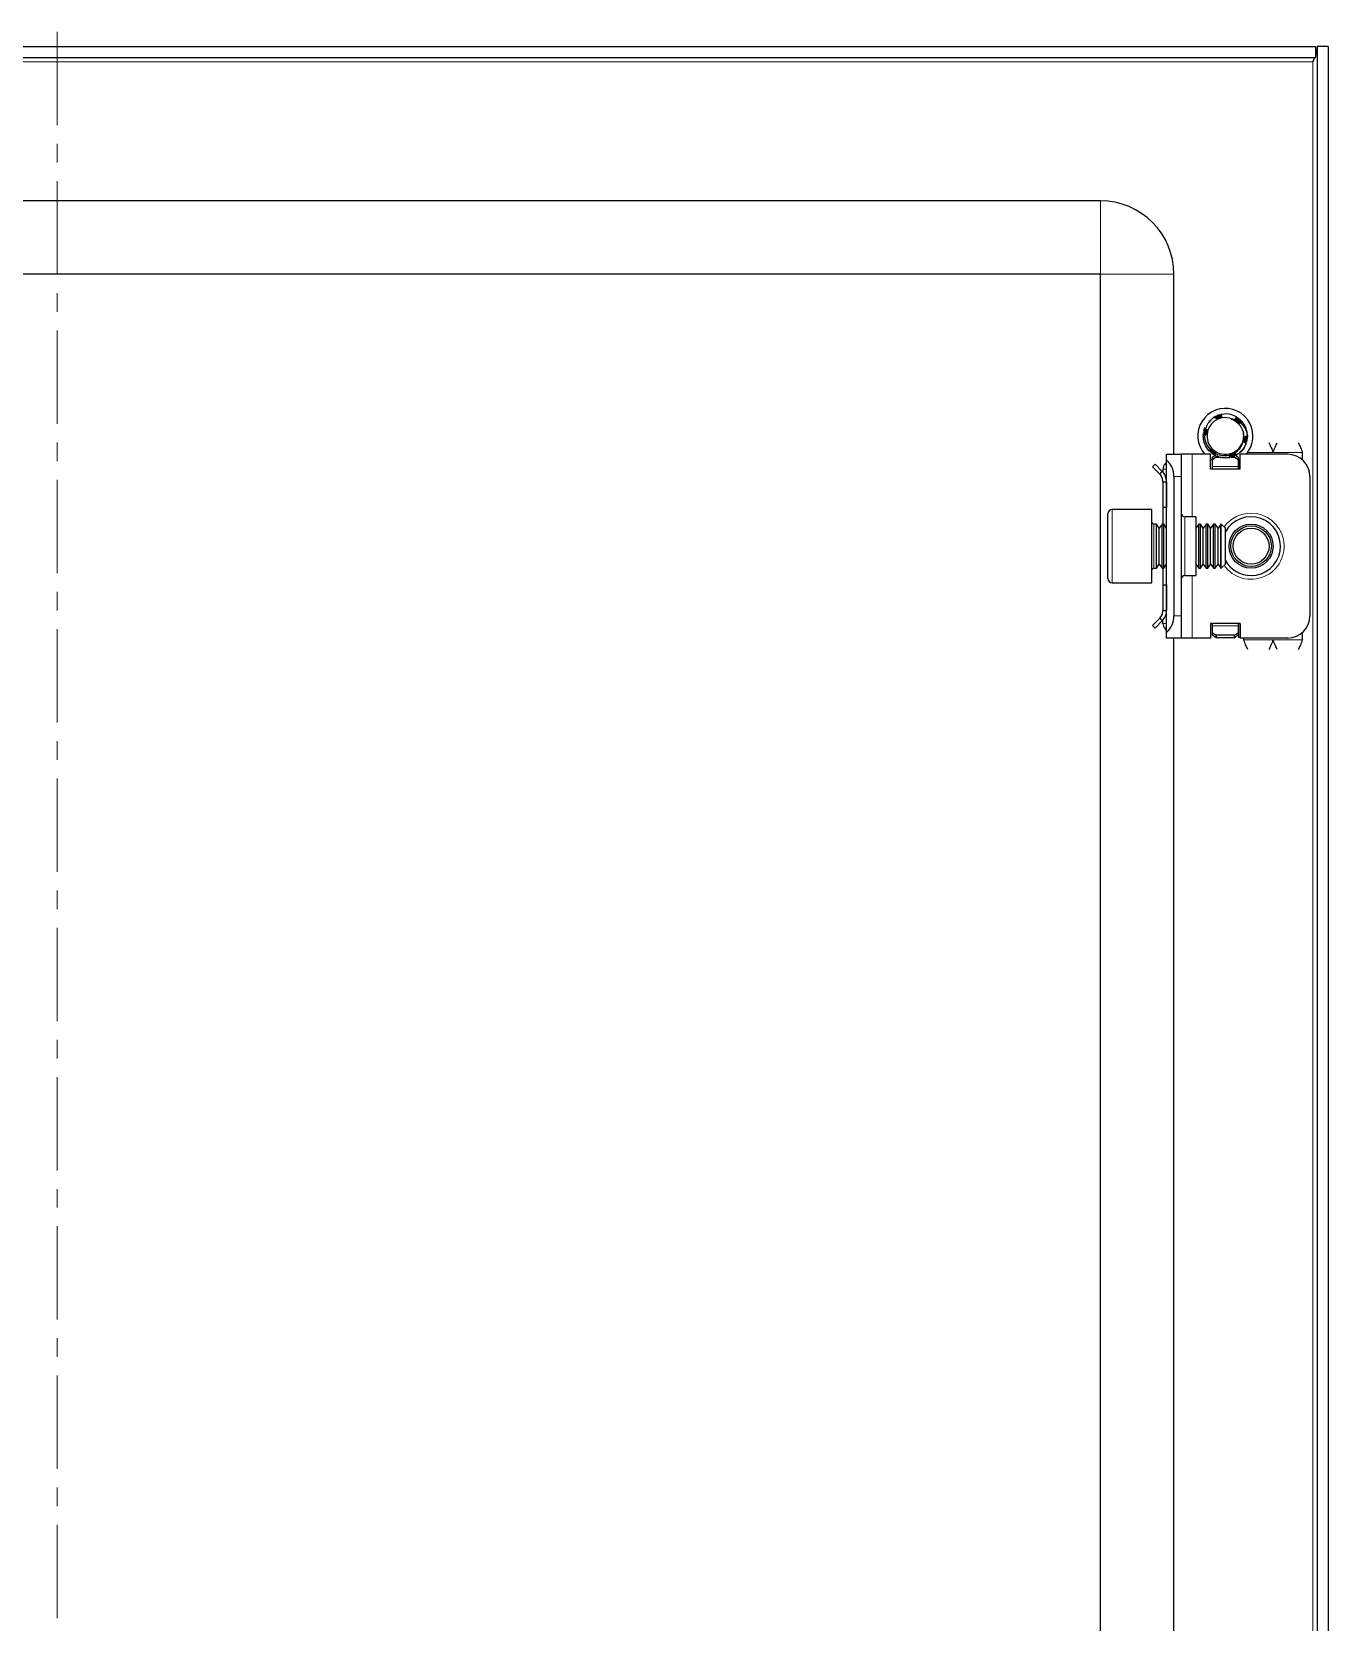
# Model space of a CAD drawing. Header units: millimetres. Extents: x 152 to 1315, y -851 to 1304.
# Drawn here: x 1138 to 1314.4, y 992.2 to 1208.7 of the extents above; entities that cross this region are included whole.
import ezdxf

# ---------------------------------------------------------------- set-up
doc = ezdxf.new("R2010")
doc.units = ezdxf.units.MM
doc.linetypes.add('CENTERX2', pattern=[20.32, 12.7, -2.54, 2.54, -2.54])
doc.layers.add('FORMAT', color=7, linetype='Continuous')

msp = doc.modelspace()

# ---------------------------------------------------------------- linework, layer by layer
at = {"color": 7, "linetype": 'Continuous', "lineweight": 25}
for p, q in [((970.14, 1206.67), (1312.74, 1206.67)), ((1312.74, 1205.17), (1312.74, 1206.67)), ((1314.44, 1206.67), (1312.94, 1206.67)), ((1312.94, 1206.67), (1312.94, -754.33)), ((1314.44, 1206.67), (1314.44, -754.33)), ((970.14, 1205.17), (1312.74, 1205.17)), ((1312.58, 1205.17), (1312.34, 1204.57)), ((1283.44, 1185.67), (999.44, 1185.67)), ((1283.44, 1175.67), (999.44, 1175.67)), ((1283.44, -723.33), (1283.44, 1175.67)), ((1293.44, 1151.17), (1293.44, 1175.67)), ((1298.82, 1156.19), (1299.02, 1156.31)), ((1298.99, 1156.3), (1298.95, 1156.27)), ((1298.99, 1156.23), (1298.95, 1156.27)), ((1298.99, 1156.3), (1299.22, 1156.38)), ((1299.17, 1156.39), (1299.13, 1156.37)), ((1299.36, 1156.47), (1299.32, 1156.45)), ((1299.36, 1156.47), (1299.59, 1156.54)), ((1299.56, 1156.54), (1299.51, 1156.52)), ((1299.75, 1156.59), (1299.7, 1156.58)), ((1300.64, 1156.66), (1299.89, 1156.59)), ((1302.13, 1156.14), (1302.09, 1156.17)), ((1302.3, 1156.02), (1302.26, 1156.05)), ((1302.46, 1155.89), (1302.42, 1155.92)), ((1302.6, 1155.75), (1302.57, 1155.78)), ((1302.6, 1155.75), (1302.72, 1155.62)), ((1297.44, 1153.76), (1297.47, 1154.02)), ((1297.44, 1153.56), (1297.46, 1153.8)), ((1297.44, 1153.76), (1297.44, 1153.71)), ((1297.45, 1153.97), (1297.45, 1153.92)), ((1297.48, 1154.17), (1297.47, 1154.13)), ((1297.52, 1154.37), (1297.51, 1154.33)), ((1297.52, 1154.37), (1297.6, 1154.61)), ((1297.57, 1154.56), (1297.56, 1154.52)), ((1298.23, 1155.7), (1298.2, 1155.67)), ((1302.71, 1155.63), (1302.7, 1155.64)), ((1302.73, 1154.54), (1302.9, 1154.13)), ((1303.44, 1153.67), (1303.44, 1153.67)), ((1297.44, 1153.56), (1297.44, 1153.51)), ((1297.45, 1153.36), (1297.46, 1153.31)), ((1297.48, 1153.17), (1297.49, 1153.12)), ((1297.52, 1152.98), (1297.53, 1152.94)), ((1297.57, 1152.81), (1297.58, 1152.76)), ((1297.62, 1152.63), (1297.63, 1152.62)), ((1298.21, 1151.66), (1298.24, 1151.62)), ((1298.35, 1151.52), (1298.38, 1151.49)), ((1303.21, 1152.55), (1303.1, 1152.36)), ((1303.22, 1152.55), (1303.12, 1152.37)), ((1303.27, 1152.69), (1303.29, 1152.73)), ((1303.33, 1152.87), (1303.34, 1152.92)), ((1303.43, 1153.47), (1303.37, 1153.16)), ((1303.38, 1153.06), (1303.39, 1153.11)), ((1303.41, 1153.27), (1303.42, 1153.32)), ((1303.43, 1153.47), (1303.43, 1153.52)), ((1310.94, 1150.41), (1310.94, 1151.42)), ((1290.88, 1149.81), (1290.52, 1149.46)), ((1291.5, 1148.48), (1290.52, 1149.46)), ((1291.85, 1148.83), (1290.88, 1149.81)), ((1292.23, 1149.88), (1292.44, 1150.08)), ((1292.44, 1151.17), (1294.44, 1151.17)), ((1292.44, 1150.41), (1292.44, 1151.17)), ((1292.44, 1126.93), (1292.44, 1150.41)), ((1294.44, 1151.17), (1294.44, 1148.17)), ((1295.94, 1151.17), (1294.44, 1151.17)), ((1298.44, 1151.17), (1295.94, 1151.17)), ((1298.44, 1149.17), (1298.44, 1151.17)), ((1298.69, 1150.35), (1298.44, 1150.5)), ((1298.5, 1151.38), (1298.53, 1151.35)), ((1298.66, 1151.25), (1298.7, 1151.23)), ((1298.69, 1150.79), (1299.03, 1151.03)), ((1299.19, 1150.79), (1298.69, 1150.44)), ((1298.69, 1150.44), (1298.69, 1150.79)), ((1298.69, 1149.52), (1298.69, 1150.44)), ((1298.69, 1149.17), (1298.69, 1149.52)), ((1298.83, 1151.14), (1298.87, 1151.11)), ((1299.01, 1151.03), (1298.87, 1151.15)), ((1299.01, 1151.03), (1299.01, 1151.14)), ((1299.01, 1151.03), (1299.05, 1151.01)), ((1299.19, 1150.79), (1299.59, 1150.79)), ((1299.54, 1150.81), (1299.34, 1150.91)), ((1299.36, 1150.87), (1299.41, 1150.85)), ((1299.54, 1150.81), (1299.58, 1150.79)), ((1299.72, 1150.76), (1299.76, 1150.75)), ((1300.89, 1150.71), (1300.71, 1150.68)), ((1301.04, 1150.73), (1301.08, 1150.74)), ((1301.28, 1150.79), (1301.69, 1150.79)), ((1302.19, 1150.44), (1301.69, 1150.79)), ((1301.78, 1151.08), (1302.19, 1150.79)), ((1301.98, 1151.09), (1301.79, 1151.01)), ((1302.19, 1150.79), (1302.19, 1150.44)), ((1302.19, 1150.44), (1302.19, 1149.52)), ((1302.19, 1149.52), (1302.19, 1149.17)), ((1302.44, 1150.5), (1302.24, 1150.38)), ((1302.24, 1150.38), (1302.24, 1149.17)), ((1302.44, 1149.17), (1302.44, 1151.17)), ((1308.94, 1151.17), (1302.44, 1151.17)), ((1291.5, 1148.48), (1291.85, 1148.83)), ((1291.94, 1149.17), (1291.94, 1148.78)), ((1291.94, 1147.42), (1292.44, 1147.42)), ((1291.94, 1147.42), (1291.94, 1143.92)), ((1292.44, 1147.42), (1292.44, 1143.92)), ((1293.44, 1148.17), (1293.44, 1129.17)), ((1294.44, 1148.17), (1294.44, 1129.17)), ((1302.44, 1149.17), (1298.44, 1149.17)), ((1311.94, 1148.17), (1311.94, 1129.17)), ((1284.44, 1134.27), (1284.44, 1143.07)), ((1290.44, 1143.67), (1285.04, 1143.67)), ((1290.44, 1133.67), (1290.44, 1143.67)), ((1292.44, 1143.92), (1291.94, 1143.92)), ((1291.94, 1143.92), (1291.94, 1141.67)), ((1291.05, 1141.67), (1290.69, 1141.67)), ((1291.44, 1141.11), (1291.05, 1141.67)), ((1291.05, 1141.2), (1291.05, 1141.67)), ((1291.05, 1135.67), (1291.05, 1141.2)), ((1291.83, 1141.67), (1291.44, 1141.11)), ((1291.44, 1140.73), (1291.44, 1141.11)), ((1291.44, 1136.22), (1291.44, 1140.73)), ((1292.05, 1141.67), (1291.83, 1141.67)), ((1291.83, 1141.2), (1291.83, 1141.67)), ((1291.83, 1135.67), (1291.83, 1141.2)), ((1292.44, 1141.11), (1292.05, 1141.67)), ((1292.05, 1141.2), (1292.05, 1141.67)), ((1292.05, 1135.67), (1292.05, 1141.2)), ((1296.44, 1142.67), (1294.94, 1142.67)), ((1296.44, 1142.67), (1296.44, 1134.67)), ((1296.83, 1141.67), (1296.44, 1141.11)), ((1297.05, 1141.67), (1296.83, 1141.67)), ((1296.83, 1141.2), (1296.83, 1141.67)), ((1296.83, 1135.67), (1296.83, 1141.2)), ((1297.44, 1141.11), (1297.05, 1141.67)), ((1297.05, 1141.2), (1297.05, 1141.67)), ((1297.05, 1135.67), (1297.05, 1141.2)), ((1297.83, 1141.67), (1297.44, 1141.11)), ((1297.44, 1140.73), (1297.44, 1141.11)), ((1297.44, 1136.22), (1297.44, 1140.73)), ((1298.05, 1141.67), (1297.83, 1141.67)), ((1297.83, 1141.2), (1297.83, 1141.67)), ((1297.83, 1135.67), (1297.83, 1141.2)), ((1298.44, 1141.11), (1298.05, 1141.67)), ((1298.05, 1141.2), (1298.05, 1141.67)), ((1298.05, 1135.67), (1298.05, 1141.2)), ((1298.83, 1141.67), (1298.44, 1141.11)), ((1298.44, 1140.73), (1298.44, 1141.11)), ((1298.44, 1136.22), (1298.44, 1140.73)), ((1299.05, 1141.67), (1298.83, 1141.67)), ((1298.83, 1141.2), (1298.83, 1141.67)), ((1298.83, 1135.67), (1298.83, 1141.2)), ((1299.44, 1141.11), (1299.05, 1141.67)), ((1299.05, 1141.2), (1299.05, 1141.67)), ((1299.05, 1135.67), (1299.05, 1141.2)), ((1299.83, 1141.67), (1299.44, 1141.11)), ((1299.44, 1140.73), (1299.44, 1141.11)), ((1299.44, 1136.22), (1299.44, 1140.73)), ((1299.88, 1141.67), (1299.83, 1141.67)), ((1299.83, 1141.2), (1299.83, 1141.67)), ((1299.83, 1135.67), (1299.83, 1141.2)), ((1300.44, 1141.11), (1299.88, 1141.67)), ((1299.88, 1135.67), (1299.88, 1141.67)), ((1300.44, 1136.22), (1300.44, 1141.11)), ((1290.69, 1135.67), (1291.05, 1135.67)), ((1291.05, 1135.67), (1291.44, 1136.22)), ((1291.44, 1136.22), (1291.83, 1135.67)), ((1291.83, 1135.67), (1292.05, 1135.67)), ((1291.94, 1135.67), (1291.94, 1133.42)), ((1292.05, 1135.67), (1292.44, 1136.22)), ((1294.94, 1134.67), (1296.44, 1134.67)), ((1296.44, 1136.22), (1296.83, 1135.67)), ((1296.83, 1135.67), (1297.05, 1135.67)), ((1297.05, 1135.67), (1297.44, 1136.22)), ((1297.44, 1136.22), (1297.83, 1135.67)), ((1297.83, 1135.67), (1298.05, 1135.67)), ((1298.05, 1135.67), (1298.44, 1136.22)), ((1298.44, 1136.22), (1298.83, 1135.67)), ((1298.83, 1135.67), (1299.05, 1135.67)), ((1299.05, 1135.67), (1299.44, 1136.22)), ((1299.44, 1136.22), (1299.83, 1135.67)), ((1299.83, 1135.67), (1299.88, 1135.67)), ((1299.88, 1135.67), (1300.44, 1136.22)), ((1285.04, 1133.67), (1290.44, 1133.67)), ((1291.94, 1133.42), (1292.44, 1133.42)), ((1291.94, 1133.42), (1291.94, 1129.92)), ((1292.44, 1133.42), (1292.44, 1129.92)), ((1291.94, 1129.92), (1292.44, 1129.92)), ((1291.5, 1128.86), (1290.52, 1127.88)), ((1290.88, 1127.53), (1290.52, 1127.88)), ((1291.85, 1128.51), (1290.88, 1127.53)), ((1291.5, 1128.86), (1291.85, 1128.51)), ((1291.94, 1128.17), (1291.94, 1128.63)), ((1294.44, 1129.17), (1294.44, 1126.17)), ((1302.44, 1128.17), (1298.44, 1128.17)), ((1298.44, 1128.17), (1298.44, 1126.17)), ((1298.69, 1127.82), (1298.69, 1128.17)), ((1298.69, 1126.9), (1298.69, 1127.82)), ((1302.19, 1128.17), (1302.19, 1127.82)), ((1302.19, 1127.82), (1302.19, 1126.9)), ((1302.24, 1128.17), (1302.24, 1126.29)), ((1302.44, 1128.17), (1302.44, 1126.17)), ((1292.44, 1127.26), (1292.23, 1127.46)), ((1292.44, 1126.17), (1292.44, 1126.93)), ((1294.44, 1126.17), (1292.44, 1126.17)), ((1293.44, 551.17), (1293.44, 1126.17)), ((1295.94, 1126.17), (1294.44, 1126.17)), ((1298.44, 1126.17), (1295.94, 1126.17)), ((1298.69, 1126.9), (1299.19, 1126.55)), ((1298.69, 1126.55), (1298.69, 1126.9)), ((1299.19, 1126.19), (1298.69, 1126.55)), ((1301.69, 1126.55), (1299.19, 1126.55)), ((1299.19, 1126.55), (1299.19, 1126.19)), ((1301.69, 1126.19), (1299.19, 1126.19)), ((1301.69, 1126.55), (1302.19, 1126.9)), ((1301.69, 1126.19), (1301.69, 1126.55)), ((1302.19, 1126.55), (1301.69, 1126.19)), ((1302.19, 1126.9), (1302.19, 1126.55)), ((1302.24, 1126.29), (1302.44, 1126.29)), ((1308.94, 1126.17), (1302.44, 1126.17)), ((1302.94, 1125.92), (1302.94, 1126.17)), ((1310.94, 1125.92), (1310.94, 1126.93))]:
    msp.add_line(p, q, dxfattribs=at)
at = {"color": 8, "linetype": 'Continuous', "lineweight": 18}
for p, q in [((970.54, 1204.57), (1312.34, 1204.57)), ((1312.34, 1204.57), (1312.34, -752.23)), ((1283.44, 1175.67), (1283.44, 1185.67)), ((1283.44, 1175.67), (1293.44, 1175.67)), ((1303.44, 1151.42), (1306.94, 1151.42)), ((1310.94, 1151.42), (1306.94, 1151.42)), ((1292.44, 1149.67), (1292.23, 1149.88)), ((1295.94, 1151.17), (1295.94, 1142.67)), ((1302.19, 1149.52), (1298.69, 1149.52)), ((1292.44, 1149.17), (1291.94, 1149.17)), ((1294.44, 1148.17), (1293.44, 1148.17)), ((1285.04, 1143.67), (1285.04, 1133.67)), ((1290.69, 1141.67), (1290.69, 1137.05)), ((1294.94, 1142.67), (1294.94, 1134.67)), ((1290.69, 1137.05), (1290.69, 1135.67)), ((1295.94, 1134.67), (1295.94, 1126.17)), ((1292.44, 1128.17), (1291.94, 1128.17)), ((1292.44, 1127.67), (1292.23, 1127.46)), ((1293.44, 1129.17), (1294.44, 1129.17)), ((1298.69, 1127.82), (1302.19, 1127.82)), ((1306.94, 1125.92), (1302.94, 1125.92)), ((1310.94, 1125.92), (1306.94, 1125.92))]:
    msp.add_line(p, q, dxfattribs=at)
at = {"color": 7, "linetype": 'Continuous', "lineweight": 25}
for radius in [3, 2.76, 2.45]:
    msp.add_circle((1303.94, 1138.67), radius, dxfattribs=at)
for centre, radius, start, end in [((1283.44, 1175.67), 10, 0, 90), ((1300.44, 1153.67), 3.75, 0, 221.8103), ((1300.44, 1153.67), 2.5, 108.5944, 168.5944), ((1300.44, 1153.67), 2.5, 75.8881, 108.5944), ((1300.44, 1153.67), 3, 59.9286, 86.2193), ((1300.44, 1153.67), 2.5, 168.5944, 228.5944), ((1300.44, 1153.67), 3, 360, 40.7437), ((1300.44, 1153.67), 2.5, 348.5944, 10.5165), ((1300.44, 1153.67), 3.75, 318.1897, 0), ((1300.44, 1153.67), 2.5, 228.5944, 288.5944), ((1300.44, 1153.67), 2.5, 288.5944, 348.5944), ((1292.94, 1149.17), 1, 135, 180), ((1290.44, 1148.17), 3, 360, 48.1897), ((1308.94, 1148.17), 3, 360, 90), ((1285.04, 1143.07), 0.6, 90, 180), ((1294.94, 1143.17), 0.5, 180, 270), ((1290.69, 1141.92), 0.25, 180, 270), ((1303.94, 1138.67), 4, 270, 151.045), ((1303.94, 1138.67), 4, 208.955, 270), ((1285.04, 1134.27), 0.6, 180, 270), ((1290.69, 1135.42), 0.25, 90, 180), ((1294.94, 1134.17), 0.5, 90, 180), ((1292.94, 1128.17), 1, 180, 225), ((1290.44, 1129.17), 3, 311.8103, 360), ((1308.94, 1129.17), 3, 270, 360)]:
    msp.add_arc(centre, radius, start, end, dxfattribs=at)
at = {"color": 8, "linetype": 'Continuous', "lineweight": 18}
for start, end in [(215.4622, 90), (90, 144.5378)]:
    msp.add_arc((1303.94, 1138.67), 4.5, start, end, dxfattribs=at)
at = {"color": 7, "linetype": 'Continuous', "lineweight": 25}
for points, knots in [([(1312.94, 1206.67), (1312.93, 1206.49), (1312.9, 1206.12), (1312.82, 1205.75), (1312.74, 1205.56), (1312.74, 1205.55)], [0, 0, 0, 0, 0.48755, 0.97507, 1, 1, 1, 1]), ([(1298.98, 1156.22), (1298.9, 1156.17), (1298.55, 1155.94), (1298.06, 1155.43), (1297.84, 1154.88), (1297.74, 1154.64)], [0, 0, 0, 0, 0.128781, 0.613629, 1, 1, 1, 1]), ([(1299.64, 1156.04), (1299.63, 1156.04), (1299.58, 1156.02), (1299.5, 1156.01), (1299.41, 1156.01), (1299.31, 1156.02), (1299.23, 1156.05), (1299.15, 1156.08), (1299.07, 1156.13), (1299.01, 1156.18), (1298.98, 1156.21), (1298.98, 1156.22)], [0, 0, 0, 0, 0.0429601, 0.1733, 0.2742626, 0.4010814, 0.5277159, 0.6542588, 0.7807587, 0.9368521, 1, 1, 1, 1]), ([(1298.99, 1156.3), (1299.02, 1156.28), (1299.08, 1156.24), (1299.15, 1156.17), (1299.19, 1156.11), (1299.21, 1156.07), (1299.21, 1156.05)], [0, 0, 0, 0, 0.3195142, 0.6084926, 0.891527, 1, 1, 1, 1]), ([(1299.28, 1156.03), (1299.28, 1156.03), (1299.28, 1156.07), (1299.27, 1156.13), (1299.24, 1156.22), (1299.19, 1156.3), (1299.15, 1156.35), (1299.13, 1156.37)], [0, 0, 0, 0, 0.00279, 0.269575, 0.536371, 0.765499, 1, 1, 1, 1]), ([(1299.17, 1156.39), (1299.2, 1156.37), (1299.26, 1156.33), (1299.32, 1156.25), (1299.36, 1156.17), (1299.39, 1156.09), (1299.39, 1156.04), (1299.39, 1156.01)], [0, 0, 0, 0, 0.234253, 0.442787, 0.646465, 0.841043, 1, 1, 1, 1]), ([(1299.43, 1156.01), (1299.43, 1156.04), (1299.44, 1156.1), (1299.43, 1156.2), (1299.41, 1156.29), (1299.37, 1156.38), (1299.34, 1156.43), (1299.32, 1156.45)], [0, 0, 0, 0, 0.181695, 0.396783, 0.61186, 0.803681, 1, 1, 1, 1]), ([(1299.36, 1156.47), (1299.39, 1156.45), (1299.44, 1156.4), (1299.49, 1156.32), (1299.52, 1156.23), (1299.54, 1156.15), (1299.54, 1156.08), (1299.53, 1156.03), (1299.53, 1156.02)], [0, 0, 0, 0, 0.208724, 0.39105, 0.568219, 0.73683, 0.894853, 1, 1, 1, 1]), ([(1299.55, 1156.02), (1299.55, 1156.03), (1299.57, 1156.07), (1299.58, 1156.14), (1299.59, 1156.24), (1299.58, 1156.34), (1299.56, 1156.43), (1299.53, 1156.49), (1299.51, 1156.52)], [0, 0, 0, 0, 0.043388, 0.23288, 0.422274, 0.611632, 0.803279, 1, 1, 1, 1]), ([(1299.56, 1156.54), (1299.58, 1156.51), (1299.62, 1156.46), (1299.66, 1156.37), (1299.68, 1156.29), (1299.68, 1156.2), (1299.67, 1156.13), (1299.65, 1156.07), (1299.64, 1156.05), (1299.63, 1156.04)], [0, 0, 0, 0, 0.198483, 0.367712, 0.531083, 0.685778, 0.830503, 0.965152, 1, 1, 1, 1]), ([(1299.89, 1156.59), (1299.9, 1156.58), (1299.92, 1156.53), (1299.94, 1156.45), (1299.94, 1156.37), (1299.92, 1156.3), (1299.88, 1156.22), (1299.82, 1156.14), (1299.73, 1156.07), (1299.67, 1156.05), (1299.64, 1156.04)], [0, 0, 0, 0, 0.0986313, 0.2385412, 0.3785316, 0.4989503, 0.6010273, 0.777401, 0.9101004, 1, 1, 1, 1]), ([(1299.66, 1156.06), (1299.67, 1156.08), (1299.7, 1156.13), (1299.73, 1156.21), (1299.75, 1156.31), (1299.75, 1156.44), (1299.72, 1156.53), (1299.7, 1156.58)], [0, 0, 0, 0, 0.13286, 0.29106, 0.491007, 0.69089, 1, 1, 1, 1]), ([(1299.75, 1156.59), (1299.76, 1156.56), (1299.79, 1156.51), (1299.82, 1156.43), (1299.82, 1156.34), (1299.82, 1156.26), (1299.79, 1156.17), (1299.75, 1156.11), (1299.72, 1156.07)], [0, 0, 0, 0, 0.16279, 0.324686, 0.479688, 0.626058, 0.76302, 1, 1, 1, 1]), ([(1299.74, 1156.09), (1299.75, 1156.09), (1299.78, 1156.12), (1299.81, 1156.18), (1299.85, 1156.26), (1299.88, 1156.35), (1299.9, 1156.44), (1299.9, 1156.53), (1299.89, 1156.57), (1299.89, 1156.59)], [0, 0, 0, 0, 0.036757, 0.196192, 0.355485, 0.51469, 0.719746, 0.882005, 1, 1, 1, 1]), ([(1301.05, 1156.09), (1301.33, 1156.04), (1301.63, 1155.99), (1301.89, 1155.86), (1301.9, 1155.86)], [0, 0, 0, 0, 0.965671, 1, 1, 1, 1]), ([(1301.05, 1156.09), (1301.14, 1156.06), (1301.28, 1156), (1301.4, 1155.93), (1301.45, 1155.9)], [0, 0, 0, 0, 0.681733, 1, 1, 1, 1]), ([(1301.45, 1155.9), (1301.52, 1155.87), (1301.84, 1155.71), (1302.35, 1155.29), (1302.6, 1154.79), (1302.73, 1154.54)], [0, 0, 0, 0, 0.130652, 0.560007, 1, 1, 1, 1]), ([(1301.9, 1155.86), (1301.9, 1155.87), (1301.89, 1155.92), (1301.88, 1155.99), (1301.88, 1156.08), (1301.9, 1156.18), (1301.93, 1156.24), (1301.94, 1156.27)], [0, 0, 0, 0, 0.113604, 0.31095, 0.508229, 0.75166, 1, 1, 1, 1]), ([(1301.96, 1156.26), (1301.96, 1156.22), (1301.96, 1156.15), (1301.93, 1156.05), (1301.9, 1155.99), (1301.89, 1155.97), (1301.89, 1155.97)], [0, 0, 0, 0, 0.357139, 0.680979, 0.998183, 1, 1, 1, 1]), ([(1301.9, 1155.88), (1301.92, 1155.9), (1301.97, 1155.94), (1302.02, 1156.01), (1302.07, 1156.09), (1302.08, 1156.14), (1302.09, 1156.17)], [0, 0, 0, 0, 0.2282538, 0.5103507, 0.7523188, 1, 1, 1, 1]), ([(1302.51, 1155.45), (1302.49, 1155.45), (1302.45, 1155.43), (1302.36, 1155.43), (1302.26, 1155.44), (1302.17, 1155.48), (1302.09, 1155.53), (1302.01, 1155.62), (1301.94, 1155.73), (1301.91, 1155.82), (1301.9, 1155.86)], [0, 0, 0, 0, 0.073646, 0.169563, 0.351373, 0.438893, 0.519676, 0.682906, 0.8512, 1, 1, 1, 1]), ([(1302.13, 1156.14), (1302.13, 1156.11), (1302.12, 1156.04), (1302.09, 1155.95), (1302.04, 1155.87), (1301.99, 1155.81), (1301.95, 1155.78), (1301.93, 1155.77)], [0, 0, 0, 0, 0.240212, 0.454711, 0.664287, 0.864517, 1, 1, 1, 1]), ([(1301.95, 1155.73), (1301.97, 1155.74), (1302.03, 1155.77), (1302.11, 1155.82), (1302.17, 1155.89), (1302.23, 1155.97), (1302.25, 1156.02), (1302.26, 1156.05)], [0, 0, 0, 0, 0.172104, 0.391099, 0.610089, 0.802801, 1, 1, 1, 1]), ([(1302.3, 1156.02), (1302.29, 1155.99), (1302.28, 1155.92), (1302.23, 1155.83), (1302.18, 1155.76), (1302.12, 1155.71), (1302.06, 1155.67), (1302.01, 1155.66), (1301.99, 1155.65)], [0, 0, 0, 0, 0.2092385, 0.3927019, 0.571062, 0.7408444, 0.8999576, 1, 1, 1, 1]), ([(1302.01, 1155.63), (1302.02, 1155.63), (1302.06, 1155.63), (1302.14, 1155.66), (1302.23, 1155.71), (1302.3, 1155.77), (1302.37, 1155.84), (1302.4, 1155.89), (1302.42, 1155.92)], [0, 0, 0, 0, 0.0505, 0.241124, 0.431653, 0.622154, 0.808692, 1, 1, 1, 1]), ([(1302.46, 1155.89), (1302.44, 1155.86), (1302.42, 1155.79), (1302.37, 1155.71), (1302.31, 1155.65), (1302.24, 1155.61), (1302.16, 1155.58), (1302.11, 1155.56), (1302.07, 1155.56), (1302.07, 1155.56)], [0, 0, 0, 0, 0.198035, 0.367663, 0.531495, 0.686664, 0.831818, 0.981917, 1, 1, 1, 1]), ([(1302.08, 1155.55), (1302.09, 1155.55), (1302.12, 1155.55), (1302.19, 1155.55), (1302.28, 1155.57), (1302.36, 1155.61), (1302.43, 1155.65), (1302.51, 1155.71), (1302.55, 1155.76), (1302.57, 1155.78)], [0, 0, 0, 0, 0.018281, 0.175639, 0.332896, 0.490097, 0.647274, 0.821632, 1, 1, 1, 1]), ([(1302.6, 1155.75), (1302.58, 1155.72), (1302.56, 1155.67), (1302.5, 1155.61), (1302.43, 1155.56), (1302.36, 1155.52), (1302.28, 1155.5), (1302.21, 1155.49), (1302.16, 1155.5), (1302.13, 1155.51)], [0, 0, 0, 0, 0.1594459, 0.3180339, 0.4699832, 0.6134801, 0.7476486, 0.8728556, 1, 1, 1, 1]), ([(1297.44, 1153.76), (1297.47, 1153.78), (1297.53, 1153.81), (1297.63, 1153.83), (1297.72, 1153.84), (1297.77, 1153.83), (1297.79, 1153.83)], [0, 0, 0, 0, 0.2937792, 0.5589816, 0.8184942, 1, 1, 1, 1]), ([(1297.66, 1153.74), (1297.65, 1153.74), (1297.6, 1153.75), (1297.52, 1153.74), (1297.47, 1153.72), (1297.44, 1153.71)], [0, 0, 0, 0, 0.236131, 0.613435, 1, 1, 1, 1]), ([(1298.21, 1151.66), (1298.09, 1151.81), (1297.81, 1152.16), (1297.52, 1152.82), (1297.47, 1153.33), (1297.44, 1153.58)], [0, 0, 0, 0, 0.274163, 0.639603, 1, 1, 1, 1]), ([(1297.45, 1153.97), (1297.49, 1153.98), (1297.55, 1154.01), (1297.65, 1154.02), (1297.74, 1154.02), (1297.82, 1153.99), (1297.88, 1153.98), (1297.9, 1153.96), (1297.9, 1153.96)], [0, 0, 0, 0, 0.227908, 0.430276, 0.627707, 0.816134, 0.99284, 1, 1, 1, 1]), ([(1297.83, 1153.87), (1297.83, 1153.87), (1297.79, 1153.89), (1297.72, 1153.92), (1297.63, 1153.94), (1297.54, 1153.94), (1297.48, 1153.93), (1297.45, 1153.92)], [0, 0, 0, 0, 0.0501556, 0.3045132, 0.5588802, 0.7769031, 1, 1, 1, 1]), ([(1297.92, 1153.99), (1297.89, 1154.01), (1297.84, 1154.05), (1297.75, 1154.09), (1297.66, 1154.12), (1297.56, 1154.13), (1297.5, 1154.13), (1297.47, 1154.13)], [0, 0, 0, 0, 0.19243, 0.403622, 0.614801, 0.805152, 1, 1, 1, 1]), ([(1297.48, 1154.17), (1297.52, 1154.18), (1297.58, 1154.2), (1297.68, 1154.2), (1297.77, 1154.19), (1297.84, 1154.16), (1297.91, 1154.12), (1297.94, 1154.08), (1297.96, 1154.07)], [0, 0, 0, 0, 0.205811, 0.38496, 0.558827, 0.724121, 0.878934, 1, 1, 1, 1]), ([(1297.94, 1154.12), (1297.92, 1154.14), (1297.88, 1154.19), (1297.8, 1154.25), (1297.71, 1154.29), (1297.61, 1154.32), (1297.55, 1154.32), (1297.51, 1154.33)], [0, 0, 0, 0, 0.183111, 0.381533, 0.579913, 0.787111, 1, 1, 1, 1]), ([(1297.52, 1154.37), (1297.56, 1154.38), (1297.62, 1154.39), (1297.72, 1154.37), (1297.8, 1154.35), (1297.87, 1154.31), (1297.93, 1154.26), (1297.96, 1154.22), (1297.97, 1154.2)], [0, 0, 0, 0, 0.207037, 0.38272, 0.55212, 0.712365, 0.86221, 1, 1, 1, 1]), ([(1297.56, 1154.5), (1297.57, 1154.52), (1297.59, 1154.64), (1297.64, 1154.74), (1297.68, 1154.82)], [0, 0, 0, 0, 0.218168, 1, 1, 1, 1]), ([(1297.98, 1154.21), (1297.97, 1154.23), (1297.95, 1154.27), (1297.89, 1154.34), (1297.82, 1154.41), (1297.74, 1154.46), (1297.65, 1154.5), (1297.59, 1154.51), (1297.56, 1154.52)], [0, 0, 0, 0, 0.112687, 0.266978, 0.464332, 0.661607, 0.829157, 1, 1, 1, 1]), ([(1297.57, 1154.56), (1297.6, 1154.56), (1297.66, 1154.56), (1297.75, 1154.53), (1297.82, 1154.5), (1297.88, 1154.45), (1297.94, 1154.39), (1297.97, 1154.34), (1297.99, 1154.3), (1297.99, 1154.28)], [0, 0, 0, 0, 0.164802, 0.328662, 0.485343, 0.633184, 0.771489, 0.900657, 1, 1, 1, 1]), ([(1297.99, 1154.16), (1297.98, 1154.13), (1297.96, 1154.06), (1297.91, 1153.96), (1297.84, 1153.87), (1297.77, 1153.81), (1297.7, 1153.76), (1297.65, 1153.73), (1297.61, 1153.71), (1297.6, 1153.71)], [0, 0, 0, 0, 0.125166, 0.336769, 0.488675, 0.640371, 0.791962, 0.943503, 1, 1, 1, 1]), ([(1297.6, 1153.71), (1297.61, 1153.64), (1297.62, 1153.24), (1297.8, 1152.57), (1298.17, 1152.1), (1298.34, 1151.87)], [0, 0, 0, 0, 0.108003, 0.585763, 1, 1, 1, 1]), ([(1297.74, 1154.64), (1297.74, 1154.64), (1297.77, 1154.63), (1297.82, 1154.6), (1297.89, 1154.55), (1297.93, 1154.5), (1297.97, 1154.42), (1298, 1154.32), (1298, 1154.22), (1297.99, 1154.17), (1297.99, 1154.16)], [0, 0, 0, 0, 0.022761, 0.192243, 0.346896, 0.477535, 0.588677, 0.783334, 0.968624, 1, 1, 1, 1]), ([(1298.01, 1154.24), (1298, 1154.27), (1297.99, 1154.33), (1297.95, 1154.42), (1297.9, 1154.49), (1297.84, 1154.56), (1297.79, 1154.61), (1297.75, 1154.63), (1297.74, 1154.64)], [0, 0, 0, 0, 0.182737, 0.363423, 0.543947, 0.724373, 0.904747, 1, 1, 1, 1]), ([(1302.15, 1155.5), (1302.18, 1155.49), (1302.24, 1155.48), (1302.32, 1155.48), (1302.4, 1155.49), (1302.48, 1155.51), (1302.59, 1155.56), (1302.66, 1155.61), (1302.7, 1155.64)], [0, 0, 0, 0, 0.149407, 0.278563, 0.407661, 0.536722, 0.727045, 1, 1, 1, 1]), ([(1302.71, 1155.63), (1302.7, 1155.6), (1302.66, 1155.56), (1302.6, 1155.5), (1302.54, 1155.47), (1302.51, 1155.45), (1302.51, 1155.45)], [0, 0, 0, 0, 0.315056, 0.630194, 0.945514, 1, 1, 1, 1]), ([(1302.51, 1155.45), (1302.53, 1155.43), (1302.78, 1155.21), (1303.12, 1154.75), (1303.37, 1154.13), (1303.42, 1153.79), (1303.44, 1153.67)], [0, 0, 0, 0, 0.050685, 0.485619, 0.826643, 1, 1, 1, 1]), ([(1302.95, 1153.34), (1302.95, 1153.44), (1302.97, 1153.71), (1302.92, 1153.97), (1302.9, 1154.13)], [0, 0, 0, 0, 0.408521, 1, 1, 1, 1]), ([(1302.95, 1153.38), (1302.95, 1153.39), (1302.97, 1153.43), (1303.01, 1153.48), (1303.07, 1153.53), (1303.13, 1153.58), (1303.21, 1153.62), (1303.29, 1153.65), (1303.37, 1153.67), (1303.42, 1153.67), (1303.44, 1153.67)], [0, 0, 0, 0, 0.060221, 0.18113, 0.301988, 0.42281, 0.589437, 0.75603, 0.87711, 1, 1, 1, 1]), ([(1303.44, 1153.68), (1303.41, 1153.66), (1303.35, 1153.63), (1303.25, 1153.6), (1303.19, 1153.6), (1303.17, 1153.6)], [0, 0, 0, 0, 0.371226, 0.708872, 1, 1, 1, 1]), ([(1303.44, 1153.68), (1303.44, 1153.63), (1303.44, 1153.55), (1303.43, 1153.47), (1303.42, 1153.45)], [0, 0, 0, 0, 0.659859, 1, 1, 1, 1]), ([(1297.55, 1152.93), (1297.53, 1152.97), (1297.47, 1153.12), (1297.46, 1153.28), (1297.45, 1153.4)], [0, 0, 0, 0, 0.2829098, 1, 1, 1, 1]), ([(1297.75, 1152.37), (1297.73, 1152.4), (1297.64, 1152.54), (1297.59, 1152.7), (1297.56, 1152.83)], [0, 0, 0, 0, 0.192577, 1, 1, 1, 1]), ([(1298.13, 1151.79), (1298.09, 1151.83), (1297.95, 1151.96), (1297.86, 1152.13), (1297.79, 1152.26)], [0, 0, 0, 0, 0.288707, 1, 1, 1, 1]), ([(1298.21, 1151.66), (1298.23, 1151.68), (1298.26, 1151.73), (1298.33, 1151.79), (1298.4, 1151.83), (1298.47, 1151.86), (1298.54, 1151.88), (1298.61, 1151.88), (1298.64, 1151.87), (1298.66, 1151.86)], [0, 0, 0, 0, 0.169226, 0.337427, 0.497935, 0.649179, 0.790582, 0.922688, 1, 1, 1, 1]), ([(1298.7, 1151.82), (1298.7, 1151.82), (1298.63, 1151.83), (1298.53, 1151.81), (1298.42, 1151.76), (1298.33, 1151.71), (1298.27, 1151.66), (1298.24, 1151.62)], [0, 0, 0, 0, 0.046579, 0.362688, 0.551736, 0.740753, 1, 1, 1, 1]), ([(1298.34, 1151.87), (1298.34, 1151.88), (1298.37, 1151.89), (1298.42, 1151.91), (1298.51, 1151.91), (1298.61, 1151.9), (1298.71, 1151.85), (1298.76, 1151.81), (1298.79, 1151.79)], [0, 0, 0, 0, 0.045866, 0.230744, 0.387461, 0.658246, 0.861978, 1, 1, 1, 1]), ([(1298.7, 1151.86), (1298.67, 1151.87), (1298.61, 1151.89), (1298.52, 1151.9), (1298.42, 1151.89), (1298.37, 1151.88), (1298.34, 1151.87)], [0, 0, 0, 0, 0.251795, 0.502165, 0.752314, 1, 1, 1, 1]), ([(1298.35, 1151.52), (1298.36, 1151.55), (1298.39, 1151.61), (1298.45, 1151.68), (1298.51, 1151.74), (1298.59, 1151.78), (1298.65, 1151.8), (1298.7, 1151.8), (1298.72, 1151.8)], [0, 0, 0, 0, 0.211659, 0.390361, 0.562352, 0.724819, 0.876696, 1, 1, 1, 1]), ([(1298.83, 1151.75), (1298.82, 1151.75), (1298.77, 1151.75), (1298.7, 1151.73), (1298.6, 1151.69), (1298.52, 1151.64), (1298.44, 1151.57), (1298.4, 1151.52), (1298.38, 1151.49)], [0, 0, 0, 0, 0.05388, 0.236051, 0.418115, 0.600136, 0.797238, 1, 1, 1, 1]), ([(1298.5, 1151.38), (1298.51, 1151.42), (1298.53, 1151.48), (1298.58, 1151.56), (1298.63, 1151.63), (1298.7, 1151.68), (1298.77, 1151.72), (1298.82, 1151.73), (1298.84, 1151.73)], [0, 0, 0, 0, 0.203485, 0.379971, 0.551008, 0.713426, 0.865499, 1, 1, 1, 1]), ([(1298.9, 1151.66), (1298.89, 1151.66), (1298.86, 1151.65), (1298.8, 1151.62), (1298.71, 1151.57), (1298.64, 1151.51), (1298.58, 1151.43), (1298.55, 1151.38), (1298.53, 1151.35)], [0, 0, 0, 0, 0.002693, 0.20821, 0.413641, 0.619057, 0.807274, 1, 1, 1, 1]), ([(1298.66, 1151.25), (1298.66, 1151.29), (1298.68, 1151.36), (1298.72, 1151.45), (1298.77, 1151.52), (1298.83, 1151.58), (1298.87, 1151.62), (1298.91, 1151.63), (1298.91, 1151.63)], [0, 0, 0, 0, 0.222831, 0.420099, 0.612409, 0.79585, 0.967895, 1, 1, 1, 1]), ([(1298.95, 1151.54), (1298.94, 1151.53), (1298.9, 1151.51), (1298.84, 1151.46), (1298.78, 1151.39), (1298.73, 1151.31), (1298.71, 1151.25), (1298.7, 1151.23)], [0, 0, 0, 0, 0.084965, 0.329338, 0.573716, 0.784411, 1, 1, 1, 1]), ([(1298.79, 1151.79), (1298.79, 1151.79), (1298.83, 1151.75), (1298.88, 1151.69), (1298.93, 1151.61), (1298.96, 1151.52), (1298.99, 1151.43), (1298.99, 1151.38), (1298.99, 1151.35)], [0, 0, 0, 0, 0.066273, 0.267344, 0.423096, 0.618734, 0.814089, 1, 1, 1, 1]), ([(1298.83, 1151.14), (1298.83, 1151.17), (1298.84, 1151.24), (1298.87, 1151.34), (1298.91, 1151.42), (1298.95, 1151.47), (1298.97, 1151.49), (1298.97, 1151.49)], [0, 0, 0, 0, 0.275174, 0.522846, 0.765225, 0.99702, 1, 1, 1, 1]), ([(1301.6, 1151.31), (1301.66, 1151.35), (1301.98, 1151.53), (1302.48, 1152), (1302.78, 1152.58), (1302.87, 1152.92), (1302.89, 1152.98)], [0, 0, 0, 0, 0.104785, 0.513079, 0.918136, 1, 1, 1, 1]), ([(1303.27, 1152.69), (1303.07, 1152.26), (1302.75, 1151.62), (1302.16, 1151.22), (1301.96, 1151.08)], [0, 0, 0, 0, 0.657042, 1, 1, 1, 1]), ([(1303.07, 1152.28), (1303.04, 1152.21), (1302.9, 1151.87), (1302.59, 1151.55), (1302.31, 1151.33), (1302.27, 1151.29)], [0, 0, 0, 0, 0.17549, 0.867074, 1, 1, 1, 1]), ([(1302.99, 1152.15), (1302.97, 1152.1), (1302.87, 1151.8), (1302.62, 1151.59), (1302.42, 1151.41)], [0, 0, 0, 0, 0.171865, 1, 1, 1, 1]), ([(1302.45, 1151.44), (1302.45, 1151.45), (1302.46, 1151.46), (1302.47, 1151.47), (1302.48, 1151.47)], [0, 0, 0, 0, 0.485158, 1, 1, 1, 1]), ([(1302.58, 1151.57), (1302.59, 1151.57), (1302.6, 1151.58), (1302.61, 1151.6), (1302.61, 1151.6)], [0, 0, 0, 0, 0.4842322, 1, 1, 1, 1]), ([(1302.71, 1151.7), (1302.71, 1151.71), (1302.73, 1151.73), (1302.74, 1151.75), (1302.75, 1151.76)], [0, 0, 0, 0, 0.296796, 1, 1, 1, 1]), ([(1302.89, 1152.98), (1302.88, 1153.01), (1302.87, 1153.08), (1302.88, 1153.14), (1302.89, 1153.18)], [0, 0, 0, 0, 0.5444726, 1, 1, 1, 1]), ([(1303.33, 1152.87), (1303.3, 1152.87), (1303.24, 1152.87), (1303.15, 1152.88), (1303.07, 1152.91), (1303.01, 1152.96), (1302.95, 1153.01), (1302.91, 1153.06), (1302.89, 1153.1), (1302.88, 1153.12)], [0, 0, 0, 0, 0.165667, 0.330522, 0.488809, 0.638525, 0.778629, 0.909213, 1, 1, 1, 1]), ([(1303.27, 1152.69), (1303.25, 1152.69), (1303.19, 1152.7), (1303.11, 1152.73), (1303.04, 1152.77), (1302.98, 1152.83), (1302.94, 1152.88), (1302.9, 1152.95), (1302.88, 1153), (1302.88, 1153.04), (1302.88, 1153.05)], [0, 0, 0, 0, 0.154027, 0.307095, 0.452862, 0.590123, 0.718565, 0.838856, 0.95247, 1, 1, 1, 1]), ([(1302.89, 1153.18), (1302.89, 1153.18), (1302.9, 1153.23), (1302.92, 1153.28), (1302.94, 1153.33), (1302.95, 1153.34)], [0, 0, 0, 0, 0.157682, 0.80304, 1, 1, 1, 1]), ([(1303.38, 1153.06), (1303.34, 1153.06), (1303.28, 1153.04), (1303.18, 1153.05), (1303.1, 1153.07), (1303.02, 1153.11), (1302.96, 1153.15), (1302.93, 1153.18), (1302.91, 1153.2)], [0, 0, 0, 0, 0.208898, 0.388587, 0.562428, 0.727295, 0.881578, 1, 1, 1, 1]), ([(1302.91, 1153.17), (1302.93, 1153.15), (1302.96, 1153.11), (1303.02, 1153.05), (1303.09, 1153), (1303.17, 1152.96), (1303.25, 1152.93), (1303.31, 1152.92), (1303.34, 1152.92)], [0, 0, 0, 0, 0.137266, 0.30795, 0.478578, 0.649185, 0.822833, 1, 1, 1, 1]), ([(1302.91, 1153.03), (1302.92, 1153.02), (1302.94, 1152.98), (1302.99, 1152.91), (1303.06, 1152.84), (1303.14, 1152.79), (1303.21, 1152.75), (1303.26, 1152.74), (1303.29, 1152.73)], [0, 0, 0, 0, 0.076151, 0.276704, 0.47712, 0.677473, 0.837574, 1, 1, 1, 1]), ([(1302.92, 1153.32), (1302.93, 1153.31), (1302.95, 1153.27), (1303.02, 1153.22), (1303.1, 1153.17), (1303.2, 1153.13), (1303.29, 1153.11), (1303.35, 1153.11), (1303.39, 1153.11)], [0, 0, 0, 0, 0.069872, 0.258455, 0.446951, 0.635422, 0.81547, 1, 1, 1, 1]), ([(1303.41, 1153.27), (1303.38, 1153.26), (1303.31, 1153.23), (1303.22, 1153.23), (1303.13, 1153.24), (1303.04, 1153.26), (1302.98, 1153.29), (1302.95, 1153.32), (1302.94, 1153.33)], [0, 0, 0, 0, 0.214065, 0.402363, 0.585629, 0.760234, 0.923894, 1, 1, 1, 1]), ([(1302.97, 1153.43), (1303, 1153.41), (1303.05, 1153.37), (1303.14, 1153.33), (1303.24, 1153.31), (1303.33, 1153.3), (1303.39, 1153.31), (1303.42, 1153.32)], [0, 0, 0, 0, 0.1891735, 0.4046974, 0.6202202, 0.8079351, 1, 1, 1, 1]), ([(1303.43, 1153.47), (1303.4, 1153.46), (1303.34, 1153.43), (1303.24, 1153.41), (1303.15, 1153.41), (1303.07, 1153.43), (1303.02, 1153.45), (1303, 1153.46)], [0, 0, 0, 0, 0.235039, 0.445532, 0.651268, 0.847853, 1, 1, 1, 1]), ([(1303.2, 1152.56), (1303.19, 1152.5), (1303.15, 1152.37), (1303.09, 1152.26), (1303.05, 1152.2)], [0, 0, 0, 0, 0.462482, 1, 1, 1, 1]), ([(1303.08, 1153.54), (1303.11, 1153.53), (1303.17, 1153.51), (1303.26, 1153.5), (1303.35, 1153.5), (1303.41, 1153.52), (1303.43, 1153.52)], [0, 0, 0, 0, 0.237597, 0.516729, 0.755527, 1, 1, 1, 1]), ([(1303.38, 1153.06), (1303.37, 1153.01), (1303.35, 1152.93), (1303.32, 1152.86), (1303.31, 1152.83)], [0, 0, 0, 0, 0.6579883, 1, 1, 1, 1]), ([(1306.37, 1152.73), (1306.45, 1152.57), (1306.62, 1152.23), (1306.81, 1151.74), (1306.92, 1151.46), (1306.94, 1151.42)], [0, 0, 0, 0, 0.415483, 0.917152, 1, 1, 1, 1]), ([(1306.94, 1151.42), (1307.03, 1151.66), (1307.22, 1152.15), (1307.42, 1152.55), (1307.51, 1152.74)], [0, 0, 0, 0, 0.502065, 1, 1, 1, 1]), ([(1310.37, 1152.73), (1310.45, 1152.57), (1310.62, 1152.23), (1310.81, 1151.74), (1310.92, 1151.46), (1310.94, 1151.42)], [0, 0, 0, 0, 0.415483, 0.917152, 1, 1, 1, 1]), ([(1298.99, 1151.35), (1298.97, 1151.33), (1298.93, 1151.28), (1298.89, 1151.2), (1298.88, 1151.14), (1298.87, 1151.11)], [0, 0, 0, 0, 0.3515094, 0.6718605, 1, 1, 1, 1]), ([(1298.99, 1151.35), (1299.05, 1151.32), (1299.38, 1151.14), (1300.05, 1150.95), (1300.67, 1150.99), (1300.97, 1151.07), (1300.97, 1151.07)], [0, 0, 0, 0, 0.102158, 0.551599, 0.99962, 1, 1, 1, 1]), ([(1299.07, 1151.33), (1299.07, 1151.32), (1299.07, 1151.29), (1299.06, 1151.22), (1299.04, 1151.13), (1299.01, 1151.07), (1298.99, 1151.04)], [0, 0, 0, 0, 0.058255, 0.305509, 0.64716, 1, 1, 1, 1]), ([(1301.04, 1150.73), (1301.01, 1150.72), (1300.69, 1150.66), (1300.05, 1150.65), (1299.39, 1150.83), (1299.05, 1151.01), (1298.99, 1151.04)], [0, 0, 0, 0, 0.044285, 0.46488, 0.894202, 1, 1, 1, 1]), ([(1299.92, 1150.73), (1299.88, 1150.73), (1299.73, 1150.74), (1299.6, 1150.79), (1299.5, 1150.82)], [0, 0, 0, 0, 0.3173854, 1, 1, 1, 1]), ([(1300.6, 1150.7), (1300.54, 1150.69), (1300.37, 1150.66), (1300.2, 1150.68), (1300.1, 1150.69)], [0, 0, 0, 0, 0.399625, 1, 1, 1, 1]), ([(1300.97, 1151.07), (1300.98, 1151.08), (1301, 1151.13), (1301.06, 1151.21), (1301.15, 1151.27), (1301.21, 1151.29), (1301.24, 1151.3)], [0, 0, 0, 0, 0.153621, 0.528305, 0.811762, 1, 1, 1, 1]), ([(1301.11, 1151.24), (1301.09, 1151.22), (1301.04, 1151.18), (1301, 1151.11), (1300.98, 1151.08), (1300.97, 1151.07)], [0, 0, 0, 0, 0.4133204, 0.8335068, 1, 1, 1, 1]), ([(1301.04, 1150.73), (1301.03, 1150.76), (1301, 1150.81), (1300.99, 1150.89), (1300.98, 1150.98), (1301, 1151.05), (1301.03, 1151.14), (1301.08, 1151.2), (1301.11, 1151.23)], [0, 0, 0, 0, 0.1625787, 0.3241601, 0.4782157, 0.6233718, 0.7592045, 1, 1, 1, 1]), ([(1301.15, 1151.23), (1301.15, 1151.23), (1301.11, 1151.19), (1301.08, 1151.1), (1301.06, 1150.99), (1301.05, 1150.9), (1301.06, 1150.82), (1301.07, 1150.77), (1301.08, 1150.74)], [0, 0, 0, 0, 0.001313, 0.309582, 0.493731, 0.677835, 0.837663, 1, 1, 1, 1]), ([(1301.22, 1150.77), (1301.2, 1150.8), (1301.17, 1150.86), (1301.14, 1150.95), (1301.12, 1151.03), (1301.13, 1151.11), (1301.15, 1151.19), (1301.17, 1151.24), (1301.19, 1151.27), (1301.2, 1151.28)], [0, 0, 0, 0, 0.195461, 0.359649, 0.517607, 0.666788, 0.806268, 0.936243, 1, 1, 1, 1]), ([(1301.26, 1151.29), (1301.25, 1151.26), (1301.23, 1151.21), (1301.21, 1151.12), (1301.21, 1151.03), (1301.22, 1150.92), (1301.25, 1150.84), (1301.27, 1150.79)], [0, 0, 0, 0, 0.147065, 0.321231, 0.495346, 0.669443, 1, 1, 1, 1]), ([(1301.22, 1150.77), (1301.23, 1150.78), (1301.25, 1150.78), (1301.26, 1150.78), (1301.27, 1150.79)], [0, 0, 0, 0, 0.4789775, 1, 1, 1, 1]), ([(1301.24, 1151.3), (1301.25, 1151.3), (1301.3, 1151.32), (1301.38, 1151.33), (1301.47, 1151.33), (1301.54, 1151.32), (1301.59, 1151.31), (1301.6, 1151.31)], [0, 0, 0, 0, 0.099011, 0.388276, 0.61301, 0.895384, 1, 1, 1, 1]), ([(1301.42, 1150.83), (1301.39, 1150.86), (1301.35, 1150.91), (1301.3, 1150.99), (1301.27, 1151.08), (1301.27, 1151.16), (1301.27, 1151.23), (1301.28, 1151.27), (1301.29, 1151.29)], [0, 0, 0, 0, 0.213002, 0.396975, 0.575181, 0.744364, 0.902779, 1, 1, 1, 1]), ([(1301.39, 1151.33), (1301.39, 1151.33), (1301.37, 1151.29), (1301.36, 1151.22), (1301.36, 1151.12), (1301.38, 1151.02), (1301.41, 1150.93), (1301.44, 1150.88), (1301.46, 1150.85)], [0, 0, 0, 0, 0.019058, 0.219488, 0.419831, 0.620151, 0.807785, 1, 1, 1, 1]), ([(1301.61, 1150.91), (1301.58, 1150.93), (1301.53, 1150.97), (1301.47, 1151.05), (1301.43, 1151.14), (1301.41, 1151.22), (1301.41, 1151.28), (1301.41, 1151.32), (1301.42, 1151.33)], [0, 0, 0, 0, 0.218347, 0.41099, 0.598711, 0.777744, 0.945667, 1, 1, 1, 1]), ([(1301.61, 1150.91), (1301.59, 1150.9), (1301.53, 1150.87), (1301.46, 1150.86), (1301.41, 1150.85)], [0, 0, 0, 0, 0.3010252, 1, 1, 1, 1]), ([(1301.42, 1150.83), (1301.42, 1150.84), (1301.44, 1150.84), (1301.45, 1150.85), (1301.46, 1150.85)], [0, 0, 0, 0, 0.4765794, 1, 1, 1, 1]), ([(1301.52, 1151.32), (1301.52, 1151.3), (1301.51, 1151.25), (1301.53, 1151.17), (1301.55, 1151.08), (1301.6, 1150.99), (1301.63, 1150.95), (1301.65, 1150.93)], [0, 0, 0, 0, 0.114393, 0.350182, 0.585971, 0.790611, 1, 1, 1, 1]), ([(1301.8, 1150.99), (1301.77, 1151.02), (1301.71, 1151.05), (1301.64, 1151.13), (1301.6, 1151.21), (1301.57, 1151.27), (1301.57, 1151.31), (1301.56, 1151.32)], [0, 0, 0, 0, 0.260762, 0.494805, 0.723794, 0.94279, 1, 1, 1, 1]), ([(1301.61, 1150.91), (1301.62, 1150.91), (1301.63, 1150.92), (1301.65, 1150.92), (1301.65, 1150.93)], [0, 0, 0, 0, 0.4764859, 1, 1, 1, 1]), ([(1301.62, 1151.35), (1301.63, 1151.35), (1301.67, 1151.34), (1301.74, 1151.31), (1301.81, 1151.26), (1301.9, 1151.19), (1301.94, 1151.12), (1301.96, 1151.08)], [0, 0, 0, 0, 0.084477, 0.253367, 0.470159, 0.686909, 1, 1, 1, 1]), ([(1301.68, 1151.3), (1301.69, 1151.28), (1301.7, 1151.23), (1301.73, 1151.16), (1301.78, 1151.08), (1301.82, 1151.04), (1301.84, 1151.02)], [0, 0, 0, 0, 0.154183, 0.462567, 0.728091, 1, 1, 1, 1]), ([(1301.98, 1151.09), (1301.94, 1151.11), (1301.88, 1151.15), (1301.81, 1151.22), (1301.78, 1151.27), (1301.76, 1151.29)], [0, 0, 0, 0, 0.362858, 0.693435, 1, 1, 1, 1]), ([(1301.8, 1150.99), (1301.8, 1151), (1301.82, 1151.01), (1301.83, 1151.01), (1301.84, 1151.02)], [0, 0, 0, 0, 0.477867, 1, 1, 1, 1]), ([(1302.14, 1151.2), (1302.13, 1151.19), (1302.08, 1151.16), (1302.03, 1151.14), (1301.98, 1151.12)], [0, 0, 0, 0, 0.230751, 1, 1, 1, 1]), ([(1301.98, 1151.09), (1301.98, 1151.1), (1302, 1151.11), (1302.01, 1151.11), (1302.02, 1151.12)], [0, 0, 0, 0, 0.480194, 1, 1, 1, 1]), ([(1302.14, 1151.2), (1302.15, 1151.21), (1302.16, 1151.22), (1302.18, 1151.22), (1302.18, 1151.23)], [0, 0, 0, 0, 0.482687, 1, 1, 1, 1]), ([(1302.3, 1151.32), (1302.31, 1151.32), (1302.32, 1151.33), (1302.33, 1151.34), (1302.34, 1151.35)], [0, 0, 0, 0, 0.484546, 1, 1, 1, 1]), ([(1291.94, 1147.42), (1291.92, 1147.61), (1291.89, 1147.9), (1291.7, 1148.25), (1291.57, 1148.4), (1291.5, 1148.48)], [0, 0, 0, 0, 0.485042, 0.738404, 1, 1, 1, 1]), ([(1292.44, 1147.42), (1292.41, 1147.66), (1292.36, 1148.14), (1292.07, 1148.6), (1291.88, 1148.81), (1291.85, 1148.83)], [0, 0, 0, 0, 0.461863, 0.923726, 1, 1, 1, 1]), ([(1291.5, 1128.86), (1291.62, 1129.01), (1291.8, 1129.24), (1291.92, 1129.62), (1291.93, 1129.82), (1291.94, 1129.92)], [0, 0, 0, 0, 0.485042, 0.738404, 1, 1, 1, 1]), ([(1291.85, 1128.51), (1292.01, 1128.69), (1292.31, 1129.07), (1292.43, 1129.6), (1292.44, 1129.88), (1292.44, 1129.92)], [0, 0, 0, 0, 0.461863, 0.923726, 1, 1, 1, 1]), ([(1303.51, 1124.61), (1303.43, 1124.76), (1303.26, 1125.11), (1303.07, 1125.6), (1302.95, 1125.88), (1302.94, 1125.92)], [0, 0, 0, 0, 0.4154826, 0.9171518, 1, 1, 1, 1]), ([(1306.94, 1125.92), (1306.84, 1125.68), (1306.65, 1125.19), (1306.46, 1124.79), (1306.37, 1124.6)], [0, 0, 0, 0, 0.502065, 1, 1, 1, 1]), ([(1307.51, 1124.61), (1307.43, 1124.76), (1307.26, 1125.11), (1307.07, 1125.6), (1306.95, 1125.88), (1306.94, 1125.92)], [0, 0, 0, 0, 0.415483, 0.917152, 1, 1, 1, 1]), ([(1310.94, 1125.92), (1310.84, 1125.68), (1310.65, 1125.19), (1310.46, 1124.79), (1310.37, 1124.6)], [0, 0, 0, 0, 0.502065, 1, 1, 1, 1])]:
    msp.add_open_spline(points, degree=3, knots=knots, dxfattribs=at)
msp.add_open_spline([(1312.34, 1204.57), (1312.37, 1204.65), (1312.44, 1204.81), (1312.54, 1205), (1312.64, 1205.14), (1312.71, 1205.16), (1312.74, 1205.17)], degree=3, dxfattribs=at)
at = {"layer": 'FORMAT', "linetype": 'CENTERX2', "lineweight": 18}
msp.add_line((1141.44, 1208.67), (1141.44, -756.33), dxfattribs=at)

doc.saveas('drawing.dxf')
